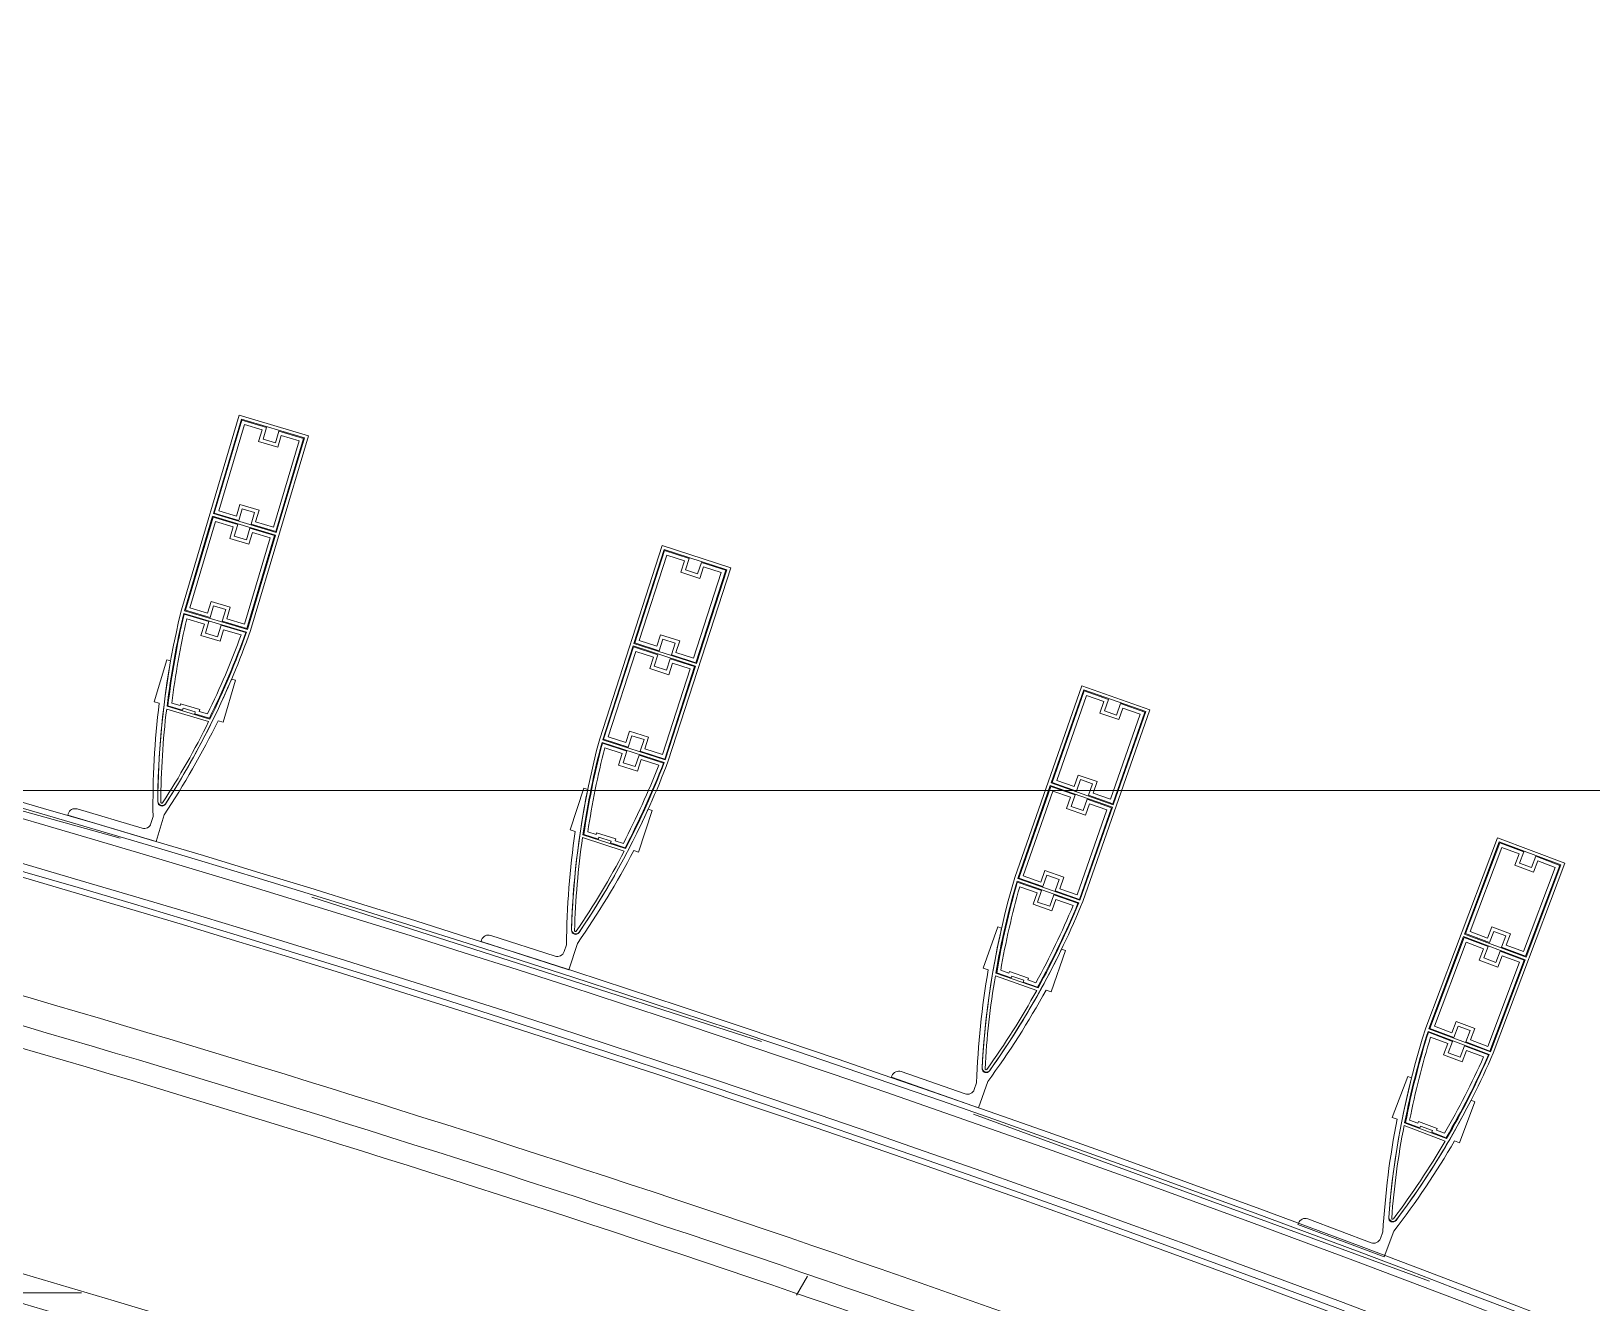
# Model space of a CAD drawing. Header units: millimetres. Extents: x 48966 to 155647, y -43515 to 26217.
# Drawn here: x 120301 to 121385, y 23362 to 24244 of the extents above; entities that cross this region are included whole.
import ezdxf

# ---------------------------------------------------------------- set-up
doc = ezdxf.new("R2010")
doc.units = ezdxf.units.MM
doc.linetypes.add('Осевые', pattern=[6350, 1270, -952.5, 3175, -952.5])
for name, color, linetype, lineweight in [('Обобщенные модели', 7, 'Continuous', 9), ('Обобщенные модели-1', 7, 'Continuous', 18), ('Общие ребра', 7, 'Continuous', 9), ('Оси-2', 7, 'Осевые', 9), ('Стены', 7, 'Continuous', 9), ('Стены-1', 7, 'Continuous', 18), ('Штриховка разреза-1', 7, 'Continuous', 9)]:
    doc.layers.add(name, color=color, linetype=linetype, lineweight=lineweight)
pattern_1 = [(0, (0, 0), (812.8, 203.2), [67.056, -542.544, 67.056, -542.544, -3251.2]), (0, (0, 0), (812.8, 203.2), [-1219.2, 67.056, -1152.144, 67.056, -542.544, -1422.4]), (0, (0, 0), (812.8, 203.2), [-3048, 67.056, -339.344, 67.056, -948.944]), (120, (304.8, 101.6), (-582.3763620489977, 602.3054481959919), [67.05599999999998, -542.5439999999999, 67.05599999999998, -542.5439999999999, -3251.199999999999]), (120, (304.8, 101.6), (-582.3763620489977, 602.3054481959919), [-1219.2, 67.05599999999998, -1152.144, 67.05599999999998, -542.5439999999999, -1422.4]), (120, (304.8, 101.6), (-582.3763620489977, 602.3054481959919), [-3048, 67.05599999999998, -339.3439999999999, 67.05599999999998, -948.9439999999998]), (240, (406.4, 508), (-230.4236379510019, -805.5054481959917), [67.056, -542.544, 67.056, -542.544, -3251.2]), (240, (406.4, 508), (-230.4236379510019, -805.5054481959917), [-1219.2, 67.056, -1152.144, 67.056, -542.544, -1422.4]), (240, (406.4, 508), (-230.4236379510019, -805.5054481959917), [-3048, 67.056, -339.344, 67.056, -948.944])]

# ---------------------------------------------------------------- blocks, each defined once
blk = doc.blocks.new('Обвязочная балка 1 - Обвязочная балка 1-1451838-План 5-го этажа на отм_ _12_600')
at = {"layer": 'Обобщенные модели'}
for p, q in [((120363.1768362993, 23684.05554300471), (119920.4498040687, 23806.96349429862)), ((120808.2305150108, 23542.9072422026), (120496.2714110831, 23643.11030543739)), ((121272.0160179185, 23376.66241996983), (120955.4947323777, 23492.48743109637))]:
    blk.add_line(p, q, dxfattribs=at)
for radius, start, end in [(12629.02746373029, 359.9999999999995, 89.99999999999984), (12599.1490017062, 2.035554996136651e-13, 90.00000000000026)]:
    blk.add_arc((116781.6795116756, 11567.12158548958), radius, start, end, dxfattribs=at)
at = {"layer": 'Обобщенные модели-1'}
for radius, start, end in [(12639.94434061174, 359.9999999999995, 89.99999999999984), (12635.94434061175, 2.035554996136651e-13, 90.00000000000026), (12593.94434061173, 359.9999999999995, 90.00000000000006), (12589.94434061173, 1.717499527990299e-13, 90.00000000000038)]:
    blk.add_arc((116781.6795116756, 11567.12158548958), radius, start, end, dxfattribs=at)
blk = doc.blocks.new('Профиль ламели731 - Профиль ламели-1710165-План 5-го этажа на отм_ _12_600')
at = {"layer": 'Обобщенные модели-1'}
for p, q in [((89806.8519890904, 24507.06592597865), (89806.8519890904, 24366.16592597861)), ((89856.85198909041, 24507.06592597865), (89806.8519890904, 24507.06592597865)), ((89809.05198909038, 24436.46592597865), (89809.05198909038, 24504.86592597864)), ((89809.05198909038, 24504.86592597864), (89854.65198909042, 24504.86592597865)), ((89827.4019890904, 24504.36592597864), (89809.55198909038, 24504.36592597864)), ((89809.55198909038, 24504.36592597864), (89809.5519890904, 24436.96592597864)), ((89827.4019890904, 24495.96592597865), (89827.4019890904, 24504.36592597864)), ((89854.15198909042, 24504.36592597864), (89836.3019890904, 24504.36592597864)), ((89836.3019890904, 24504.36592597864), (89836.30198909043, 24495.96592597865)), ((89854.1519890904, 24436.96592597864), (89854.15198909042, 24504.36592597864)), ((89854.65198909042, 24504.86592597865), (89854.65198909042, 24436.46592597865)), ((89856.85198909041, 24366.16592597861), (89856.85198909041, 24507.06592597865)), ((89812.0519890904, 24439.46592597865), (89812.05198909043, 24501.86592597865)), ((89812.05198909043, 24501.86592597865), (89824.9019890904, 24501.86592597864)), ((89824.9019890904, 24501.86592597864), (89824.90198909039, 24493.46592597866)), ((89824.90198909039, 24493.46592597866), (89838.80198909041, 24493.46592597866)), ((89836.30198909043, 24495.96592597865), (89827.4019890904, 24495.96592597865)), ((89838.80198909041, 24493.46592597866), (89838.80198909041, 24501.86592597864)), ((89838.80198909041, 24501.86592597864), (89851.65198909039, 24501.86592597864)), ((89851.65198909039, 24501.86592597864), (89851.65198909039, 24439.46592597865)), ((89838.80198909041, 24447.86592597864), (89824.90198909039, 24447.86592597863)), ((89824.90198909039, 24447.86592597863), (89824.90198909039, 24439.46592597864)), ((89838.80198909041, 24439.46592597865), (89838.80198909041, 24447.86592597864)), ((89824.90198909039, 24439.46592597864), (89812.0519890904, 24439.46592597865)), ((89827.4019890904, 24436.96592597864), (89827.4019890904, 24445.36592597864)), ((89827.4019890904, 24445.36592597864), (89836.30198909043, 24445.36592597864)), ((89836.30198909043, 24445.36592597864), (89836.30198909043, 24436.96592597864)), ((89851.65198909039, 24439.46592597865), (89838.80198909041, 24439.46592597865)), ((89854.65198909042, 24436.46592597865), (89809.05198909038, 24436.46592597865)), ((89809.0519890904, 24434.56592597864), (89854.65198909042, 24434.56592597864)), ((89809.05198909038, 24366.16592597864), (89809.0519890904, 24434.56592597864)), ((89809.5519890904, 24436.96592597864), (89827.4019890904, 24436.96592597864)), ((89827.4019890904, 24434.06592597864), (89809.5519890904, 24434.06592597864)), ((89809.5519890904, 24434.06592597864), (89809.55198909038, 24366.66592597863)), ((89812.05198909043, 24369.16592597865), (89812.05198909043, 24431.56592597865)), ((89812.05198909043, 24431.56592597865), (89824.9019890904, 24431.56592597864)), ((89824.9019890904, 24431.56592597864), (89824.90198909039, 24423.16592597865)), ((89827.40198909037, 24425.66592597864), (89827.4019890904, 24434.06592597864)), ((89836.30198909043, 24436.96592597864), (89854.1519890904, 24436.96592597864)), ((89854.15198909042, 24434.06592597864), (89836.3019890904, 24434.06592597864)), ((89836.3019890904, 24434.06592597864), (89836.30198909043, 24425.66592597865)), ((89838.80198909041, 24423.16592597865), (89838.80198909043, 24431.56592597865)), ((89838.80198909043, 24431.56592597865), (89851.65198909042, 24431.56592597865)), ((89851.65198909042, 24431.56592597865), (89851.65198909037, 24369.16592597864)), ((89854.15198909042, 24366.66592597864), (89854.15198909042, 24434.06592597864)), ((89854.65198909042, 24434.56592597864), (89854.65198909042, 24366.16592597864)), ((89824.90198909039, 24423.16592597865), (89838.80198909041, 24423.16592597865)), ((89836.30198909043, 24425.66592597865), (89827.40198909037, 24425.66592597864)), ((89838.80198909041, 24377.56592597864), (89824.90198909039, 24377.56592597864)), ((89824.90198909039, 24377.56592597864), (89824.90198909039, 24369.16592597864)), ((89827.4019890904, 24366.66592597863), (89827.4019890904, 24375.06592597863)), ((89827.4019890904, 24375.06592597863), (89836.30198909043, 24375.06592597864)), ((89836.30198909043, 24375.06592597864), (89836.3019890904, 24366.66592597864)), ((89838.8019890904, 24369.16592597864), (89838.80198909041, 24377.56592597864)), ((89854.65198909042, 24366.16592597864), (89809.05198909038, 24366.16592597864)), ((89809.14919151427, 24364.26592597863), (89854.5547866665, 24364.26592597865)), ((89809.55198909038, 24366.66592597863), (89827.4019890904, 24366.66592597863)), ((89827.4019890904, 24363.76592597864), (89809.55198909038, 24363.76592597864)), ((89824.90198909039, 24369.16592597864), (89812.05198909043, 24369.16592597865)), ((89812.19809834602, 24361.26592597864), (89824.90198909039, 24361.26592597865)), ((89824.90198909039, 24361.26592597865), (89824.90198909039, 24352.86592597864)), ((89827.40198909037, 24355.36592597864), (89827.4019890904, 24363.76592597864)), ((89836.3019890904, 24366.66592597864), (89854.15198909042, 24366.66592597864)), ((89854.1519890904, 24363.76592597864), (89836.3019890904, 24363.76592597864)), ((89836.3019890904, 24363.76592597864), (89836.3019890904, 24355.36592597865)), ((89851.65198909037, 24369.16592597864), (89838.8019890904, 24369.16592597864)), ((89838.80198909041, 24352.86592597865), (89838.80198909041, 24361.26592597864)), ((89838.80198909041, 24361.26592597864), (89851.50587983476, 24361.26592597865)), ((89824.90198909039, 24352.86592597864), (89838.80198909041, 24352.86592597865)), ((89836.3019890904, 24355.36592597865), (89827.40198909037, 24355.36592597864)), ((89809.78199204603, 24330.06592597864), (89806.9269890904, 24330.06592597864)), ((89806.9269890904, 24330.06592597864), (89806.9269890904, 24299.66592597865)), ((89856.77698909039, 24330.06592597864), (89853.9219861348, 24330.06592597865)), ((89856.77698909039, 24299.66592597865), (89856.77698909039, 24330.06592597864)), ((89806.9269890904, 24299.66592597865), (89810.54223005516, 24299.66592597865)), ((89847.37777499427, 24299.16592597864), (89816.32620318655, 24299.16592597864)), ((89816.64944149718, 24297.26592597864), (89847.0545366836, 24297.26592597865)), ((89816.80198909041, 24299.66592597866), (89827.4019890904, 24299.66592597865)), ((89824.90198909039, 24302.16592597864), (89818.8809563321, 24302.16592597864)), ((89838.80198909041, 24303.46592597865), (89824.90198909039, 24303.46592597865)), ((89824.90198909039, 24303.46592597865), (89824.90198909039, 24302.16592597864)), ((89827.4019890904, 24299.66592597865), (89827.4019890904, 24300.96592597864)), ((89827.4019890904, 24300.96592597864), (89836.3019890904, 24300.96592597864)), ((89836.3019890904, 24300.96592597864), (89836.3019890904, 24299.66592597865)), ((89836.3019890904, 24299.66592597865), (89846.9019890904, 24299.66592597865)), ((89838.80198909041, 24302.16592597864), (89838.80198909041, 24303.46592597865)), ((89844.8230218487, 24302.16592597864), (89838.80198909041, 24302.16592597864)), ((89853.16174812565, 24299.66592597865), (89856.77698909039, 24299.66592597865)), ((89828.85198909038, 24223.04548676839), (89828.8519890904, 24218.06592597864)), ((89835.85198909038, 24207.06592597864), (89835.8519890904, 24226.27545576109)), ((89823.8519890904, 24213.06592597865), (89776.8519890904, 24213.06592597864)), ((89771.8519890904, 24208.06592597864), (89771.85198909037, 24207.06592597864)), ((89771.85198909037, 24207.06592597864), (89835.85198909038, 24207.06592597864))]:
    blk.add_line(p, q, dxfattribs=at)
for centre, radius, start, end in [((90380.64946821338, 24394.56844262965), 574.4999999999983, 182.8337823896691, 196.2257771774627), ((90380.65914221479, 24394.32696804814), 572.3000000000077, 183.0109450341042, 189.571498616435), ((90380.44963062988, 24395.87702818088), 571.7999999999917, 183.2193057996185, 189.6866706437338), ((90380.46208070821, 24395.59574319173), 569.30000000001, 183.4571362504515, 189.4457399322552), ((89283.0545099674, 24394.56844262965), 574.5000000000173, 343.774222822535, 357.1662176103294), ((89283.24189747259, 24395.59574319173), 569.2999999999984, 350.5542600677451, 356.5428637495489), ((89283.25434755092, 24395.87702818088), 571.7999999999964, 350.3133293562643, 356.78069420038), ((89283.04483596601, 24394.32696804814), 572.2999999999857, 350.4285013835646, 356.9890549658962), ((90380.64946821472, 24394.56844262996), 574.5000000013731, 186.446529140058, 196.2576459945094), ((89283.05450996608, 24394.56844262996), 574.5000000013837, 343.7423540054901, 353.5534708599421), ((90377.14946821472, 24394.56844262996), 574.5000000013831, 189.5083592599098, 197.3711585500266), ((90348.97973369507, 24386.75614895597), 539.7999999999947, 189.5427837694627, 196.4343711037516), ((89314.72424448573, 24386.75614895597), 539.7999999999928, 343.5656288962479, 350.4572162305375), ((89286.55450996608, 24394.56844262996), 574.5000000013747, 342.9660570241542, 350.4916407400883), ((89831.8519890904, 24235.06592597864), 3.000000000007397, 199.9999999999315, 339.9999999998421), ((89831.8519890904, 24234.5291039573), 2.843404643644518, 196.2576459944509, 343.7423540056188), ((89831.8519890904, 24234.22002636343), 0.6447598923847162, 196.4343711033289, 343.5656288963603), ((89776.8519890904, 24208.06592597864), 5, 90, 180), ((89823.8519890904, 24218.06592597864), 5, 269.9999999999996, 0)]:
    blk.add_arc(centre, radius, start, end, dxfattribs=at)
blk = doc.blocks.new('Профиль ламели732 - Профиль ламели-1710441-План 5-го этажа на отм_ _12_600')
at = {"layer": 'Обобщенные модели-1'}
for p, q in [((89806.8519890904, 24507.06592597864), (89806.8519890904, 24366.16592597861)), ((89856.85198909036, 24507.06592597864), (89806.8519890904, 24507.06592597864)), ((89809.05198909035, 24436.46592597862), (89809.05198909038, 24504.86592597864)), ((89809.05198909038, 24504.86592597864), (89854.65198909042, 24504.86592597864)), ((89827.4019890904, 24504.36592597865), (89809.5519890904, 24504.36592597865)), ((89809.5519890904, 24504.36592597865), (89809.5519890904, 24436.96592597865)), ((89827.4019890904, 24495.96592597865), (89827.4019890904, 24504.36592597865)), ((89854.1519890904, 24504.36592597865), (89836.3019890904, 24504.36592597865)), ((89836.3019890904, 24504.36592597865), (89836.3019890904, 24495.96592597865)), ((89854.1519890904, 24436.96592597865), (89854.1519890904, 24504.36592597865)), ((89854.65198909042, 24504.86592597864), (89854.65198909042, 24436.46592597863)), ((89856.8519890904, 24366.1659259786), (89856.85198909036, 24507.06592597864)), ((89812.05198909037, 24439.46592597864), (89812.0519890904, 24501.86592597864)), ((89812.0519890904, 24501.86592597864), (89824.90198909036, 24501.86592597864)), ((89824.90198909036, 24501.86592597864), (89824.90198909036, 24493.46592597863)), ((89824.90198909036, 24493.46592597863), (89838.80198909041, 24493.46592597864)), ((89836.3019890904, 24495.96592597865), (89827.4019890904, 24495.96592597865)), ((89838.80198909041, 24493.46592597864), (89838.80198909038, 24501.86592597864)), ((89838.80198909038, 24501.86592597864), (89851.65198909036, 24501.86592597864)), ((89851.65198909036, 24501.86592597864), (89851.65198909036, 24439.46592597864)), ((89838.80198909038, 24447.86592597864), (89824.90198909039, 24447.86592597864)), ((89824.90198909039, 24447.86592597864), (89824.90198909036, 24439.46592597864)), ((89838.80198909038, 24439.46592597864), (89838.80198909038, 24447.86592597864)), ((89824.90198909036, 24439.46592597864), (89812.05198909037, 24439.46592597864)), ((89827.40198909036, 24436.96592597865), (89827.4019890904, 24445.36592597865)), ((89827.4019890904, 24445.36592597865), (89836.3019890904, 24445.36592597865)), ((89836.3019890904, 24445.36592597865), (89836.3019890904, 24436.96592597865)), ((89851.65198909036, 24439.46592597864), (89838.80198909038, 24439.46592597864)), ((89854.65198909042, 24436.46592597863), (89809.05198909035, 24436.46592597862)), ((89809.05198909038, 24434.56592597865), (89854.65198909037, 24434.56592597865)), ((89809.05198909035, 24366.16592597865), (89809.05198909038, 24434.56592597865)), ((89809.5519890904, 24436.96592597865), (89827.40198909036, 24436.96592597865)), ((89827.4019890904, 24434.06592597864), (89809.5519890904, 24434.06592597864)), ((89809.5519890904, 24434.06592597864), (89809.5519890904, 24366.66592597864)), ((89812.0519890904, 24369.16592597865), (89812.0519890904, 24431.56592597865)), ((89812.0519890904, 24431.56592597865), (89824.90198909036, 24431.56592597865)), ((89824.90198909036, 24431.56592597865), (89824.90198909039, 24423.16592597865)), ((89827.4019890904, 24425.66592597864), (89827.4019890904, 24434.06592597864)), ((89836.3019890904, 24436.96592597865), (89854.1519890904, 24436.96592597865)), ((89854.15198909037, 24434.06592597864), (89836.3019890904, 24434.06592597864)), ((89836.3019890904, 24434.06592597864), (89836.3019890904, 24425.66592597864)), ((89838.80198909041, 24423.16592597865), (89838.80198909041, 24431.56592597865)), ((89838.80198909041, 24431.56592597865), (89851.65198909036, 24431.56592597865)), ((89851.65198909036, 24431.56592597865), (89851.65198909036, 24369.16592597865)), ((89854.15198909037, 24366.66592597864), (89854.15198909037, 24434.06592597864)), ((89854.65198909037, 24434.56592597865), (89854.65198909037, 24366.16592597864)), ((89824.90198909039, 24423.16592597865), (89838.80198909041, 24423.16592597865)), ((89836.3019890904, 24425.66592597864), (89827.4019890904, 24425.66592597864)), ((89838.80198909038, 24377.56592597864), (89824.90198909039, 24377.56592597864)), ((89824.90198909039, 24377.56592597864), (89824.90198909036, 24369.16592597865)), ((89827.4019890904, 24366.66592597864), (89827.40198909036, 24375.06592597863)), ((89827.40198909036, 24375.06592597863), (89836.3019890904, 24375.06592597864)), ((89836.3019890904, 24375.06592597864), (89836.30198909037, 24366.66592597864)), ((89838.80198909038, 24369.16592597865), (89838.80198909038, 24377.56592597864)), ((89854.65198909037, 24366.16592597864), (89809.05198909035, 24366.16592597865)), ((89809.14919151428, 24364.26592597864), (89854.55478666647, 24364.26592597865)), ((89809.5519890904, 24366.66592597864), (89827.4019890904, 24366.66592597864)), ((89827.4019890904, 24363.76592597865), (89809.5519890904, 24363.76592597865)), ((89824.90198909036, 24369.16592597865), (89812.0519890904, 24369.16592597865)), ((89812.19809834602, 24361.26592597863), (89824.90198909036, 24361.26592597863)), ((89824.90198909036, 24361.26592597863), (89824.90198909036, 24352.86592597864)), ((89827.4019890904, 24355.36592597865), (89827.4019890904, 24363.76592597865)), ((89836.30198909037, 24366.66592597864), (89854.15198909037, 24366.66592597864)), ((89854.15198909037, 24363.76592597865), (89836.3019890904, 24363.76592597865)), ((89836.3019890904, 24363.76592597865), (89836.3019890904, 24355.36592597865)), ((89851.65198909036, 24369.16592597865), (89838.80198909038, 24369.16592597865)), ((89838.80198909041, 24352.86592597864), (89838.80198909038, 24361.26592597863)), ((89838.80198909038, 24361.26592597863), (89851.50587983476, 24361.26592597864)), ((89824.90198909036, 24352.86592597864), (89838.80198909041, 24352.86592597864)), ((89836.3019890904, 24355.36592597865), (89827.4019890904, 24355.36592597865)), ((89809.78199204603, 24330.06592597864), (89806.9269890904, 24330.06592597864)), ((89806.9269890904, 24330.06592597864), (89806.92698909037, 24299.66592597863)), ((89856.77698909039, 24330.06592597866), (89853.92198613481, 24330.06592597864)), ((89856.77698909039, 24299.66592597864), (89856.77698909039, 24330.06592597866)), ((89806.92698909037, 24299.66592597863), (89810.54223005513, 24299.66592597864)), ((89847.37777499421, 24299.16592597864), (89816.32620318652, 24299.16592597864)), ((89816.64944149723, 24297.26592597864), (89847.05453668357, 24297.26592597865)), ((89816.80198909041, 24299.66592597864), (89827.4019890904, 24299.66592597864)), ((89824.90198909036, 24302.16592597864), (89818.88095633211, 24302.16592597864)), ((89838.80198909041, 24303.46592597864), (89824.90198909036, 24303.46592597863)), ((89824.90198909036, 24303.46592597863), (89824.90198909036, 24302.16592597864)), ((89827.4019890904, 24299.66592597864), (89827.4019890904, 24300.96592597864)), ((89827.4019890904, 24300.96592597864), (89836.3019890904, 24300.96592597864)), ((89836.3019890904, 24300.96592597864), (89836.3019890904, 24299.66592597865)), ((89836.3019890904, 24299.66592597865), (89846.90198909039, 24299.66592597863)), ((89838.80198909038, 24302.16592597864), (89838.80198909041, 24303.46592597864)), ((89844.82302184872, 24302.16592597864), (89838.80198909038, 24302.16592597864)), ((89853.16174812565, 24299.66592597863), (89856.77698909039, 24299.66592597864)), ((89828.8519890904, 24223.04548676839), (89828.8519890904, 24218.06592597864)), ((89835.85198909038, 24207.06592597864), (89835.85198909038, 24226.27545576108)), ((89823.85198909041, 24213.06592597864), (89776.85198909041, 24213.06592597864)), ((89771.85198909036, 24208.06592597864), (89771.85198909036, 24207.06592597863)), ((89771.85198909036, 24207.06592597863), (89835.85198909038, 24207.06592597864))]:
    blk.add_line(p, q, dxfattribs=at)
for centre, radius, start, end in [((90380.64946821338, 24394.56844262965), 574.4999999999983, 182.8337823896691, 196.2257771774627), ((90380.65914221479, 24394.32696804814), 572.3000000000077, 183.0109450341042, 189.571498616435), ((90380.44963062988, 24395.87702818088), 571.7999999999917, 183.2193057996185, 189.6866706437338), ((90380.46208070821, 24395.59574319173), 569.30000000001, 183.4571362504515, 189.4457399322552), ((89283.0545099674, 24394.56844262965), 574.5000000000173, 343.774222822535, 357.1662176103294), ((89283.24189747259, 24395.59574319173), 569.2999999999984, 350.5542600677451, 356.5428637495489), ((89283.25434755092, 24395.87702818088), 571.7999999999964, 350.3133293562643, 356.78069420038), ((89283.04483596601, 24394.32696804814), 572.2999999999857, 350.4285013835646, 356.9890549658962), ((90380.64946821472, 24394.56844262996), 574.5000000013731, 186.446529140058, 196.2576459945094), ((89283.05450996608, 24394.56844262996), 574.5000000013837, 343.7423540054901, 353.5534708599421), ((90377.14946821472, 24394.56844262996), 574.5000000013831, 189.5083592599098, 197.3711585500266), ((90348.97973369507, 24386.75614895597), 539.7999999999947, 189.5427837694627, 196.4343711037516), ((89314.72424448573, 24386.75614895597), 539.7999999999928, 343.5656288962479, 350.4572162305375), ((89286.55450996608, 24394.56844262996), 574.5000000013747, 342.9660570241542, 350.4916407400883), ((89831.8519890904, 24235.06592597864), 3.000000000007397, 199.9999999999315, 339.9999999998421), ((89831.8519890904, 24234.5291039573), 2.843404643644518, 196.2576459944509, 343.7423540056188), ((89831.8519890904, 24234.22002636343), 0.6447598923847162, 196.4343711033289, 343.5656288963603), ((89776.8519890904, 24208.06592597864), 5, 90, 180), ((89823.8519890904, 24218.06592597864), 5, 269.9999999999996, 0)]:
    blk.add_arc(centre, radius, start, end, dxfattribs=at)
blk = doc.blocks.new('Профиль ламели733 - Профиль ламели-1710713-План 5-го этажа на отм_ _12_600')
at = {"layer": 'Обобщенные модели-1'}
for p, q in [((89806.8519890904, 24507.06592597864), (89806.8519890904, 24366.16592597861)), ((89856.8519890904, 24507.06592597865), (89806.8519890904, 24507.06592597864)), ((89809.05198909038, 24436.46592597865), (89809.05198909038, 24504.86592597865)), ((89809.05198909038, 24504.86592597865), (89854.65198909042, 24504.86592597865)), ((89827.40198909043, 24504.36592597864), (89809.55198909041, 24504.36592597864)), ((89809.55198909041, 24504.36592597864), (89809.5519890904, 24436.96592597864)), ((89827.40198909042, 24495.96592597866), (89827.40198909043, 24504.36592597864)), ((89854.15198909042, 24504.36592597864), (89836.30198909043, 24504.36592597864)), ((89836.30198909043, 24504.36592597864), (89836.30198909043, 24495.96592597866)), ((89854.15198909042, 24436.96592597864), (89854.15198909042, 24504.36592597864)), ((89854.65198909042, 24504.86592597865), (89854.65198909042, 24436.46592597865)), ((89856.8519890904, 24366.16592597862), (89856.8519890904, 24507.06592597865)), ((89812.0519890904, 24439.46592597865), (89812.05198909043, 24501.86592597865)), ((89812.05198909043, 24501.86592597865), (89824.9019890904, 24501.86592597865)), ((89824.9019890904, 24501.86592597865), (89824.9019890904, 24493.46592597866)), ((89824.9019890904, 24493.46592597866), (89838.80198909043, 24493.46592597866)), ((89836.30198909043, 24495.96592597866), (89827.40198909042, 24495.96592597866)), ((89838.80198909043, 24493.46592597866), (89838.80198909043, 24501.86592597865)), ((89838.80198909043, 24501.86592597865), (89851.65198909042, 24501.86592597865)), ((89851.65198909042, 24501.86592597865), (89851.65198909042, 24439.46592597864)), ((89838.80198909041, 24447.86592597865), (89824.90198909039, 24447.86592597865)), ((89824.90198909039, 24447.86592597865), (89824.9019890904, 24439.46592597865)), ((89838.80198909043, 24439.46592597865), (89838.80198909041, 24447.86592597865)), ((89824.9019890904, 24439.46592597865), (89812.0519890904, 24439.46592597865)), ((89827.40198909042, 24436.96592597865), (89827.4019890904, 24445.36592597864)), ((89827.4019890904, 24445.36592597864), (89836.30198909043, 24445.36592597865)), ((89836.30198909043, 24445.36592597865), (89836.30198909043, 24436.96592597866)), ((89851.65198909042, 24439.46592597864), (89838.80198909043, 24439.46592597865)), ((89854.65198909042, 24436.46592597865), (89809.05198909038, 24436.46592597865)), ((89809.05198909038, 24434.56592597864), (89854.65198909042, 24434.56592597865)), ((89809.05198909038, 24366.16592597866), (89809.05198909038, 24434.56592597864)), ((89809.5519890904, 24436.96592597864), (89827.40198909042, 24436.96592597865)), ((89827.40198909042, 24434.06592597864), (89809.5519890904, 24434.06592597864)), ((89809.5519890904, 24434.06592597864), (89809.5519890904, 24366.66592597864)), ((89812.05198909043, 24369.16592597864), (89812.0519890904, 24431.56592597864)), ((89812.0519890904, 24431.56592597864), (89824.9019890904, 24431.56592597864)), ((89824.9019890904, 24431.56592597864), (89824.90198909042, 24423.16592597866)), ((89827.4019890904, 24425.66592597865), (89827.40198909042, 24434.06592597864)), ((89836.30198909043, 24436.96592597866), (89854.15198909042, 24436.96592597864)), ((89854.15198909042, 24434.06592597865), (89836.30198909043, 24434.06592597865)), ((89836.30198909043, 24434.06592597865), (89836.30198909043, 24425.66592597865)), ((89838.80198909041, 24423.16592597865), (89838.80198909043, 24431.56592597865)), ((89838.80198909043, 24431.56592597865), (89851.65198909039, 24431.56592597864)), ((89851.65198909039, 24431.56592597864), (89851.65198909042, 24369.16592597865)), ((89854.1519890904, 24366.66592597864), (89854.15198909042, 24434.06592597865)), ((89854.65198909042, 24434.56592597865), (89854.65198909042, 24366.16592597865)), ((89824.90198909042, 24423.16592597866), (89838.80198909041, 24423.16592597865)), ((89836.30198909043, 24425.66592597865), (89827.4019890904, 24425.66592597865)), ((89838.80198909043, 24377.56592597865), (89824.9019890904, 24377.56592597865)), ((89824.9019890904, 24377.56592597865), (89824.9019890904, 24369.16592597864)), ((89827.4019890904, 24366.66592597865), (89827.40198909042, 24375.06592597865)), ((89827.40198909042, 24375.06592597865), (89836.30198909043, 24375.06592597865)), ((89836.30198909043, 24375.06592597865), (89836.30198909044, 24366.66592597865)), ((89838.80198909041, 24369.16592597864), (89838.80198909043, 24377.56592597865)), ((89854.65198909042, 24366.16592597865), (89809.05198909038, 24366.16592597866)), ((89809.14919151428, 24364.26592597865), (89854.55478666653, 24364.26592597867)), ((89809.5519890904, 24366.66592597864), (89827.4019890904, 24366.66592597865)), ((89827.4019890904, 24363.76592597864), (89809.5519890904, 24363.76592597864)), ((89824.9019890904, 24369.16592597864), (89812.05198909043, 24369.16592597864)), ((89812.19809834605, 24361.26592597863), (89824.9019890904, 24361.26592597865)), ((89824.9019890904, 24361.26592597865), (89824.9019890904, 24352.86592597865)), ((89827.40198909042, 24355.36592597864), (89827.4019890904, 24363.76592597864)), ((89836.30198909044, 24366.66592597865), (89854.1519890904, 24366.66592597864)), ((89854.1519890904, 24363.76592597864), (89836.30198909043, 24363.76592597864)), ((89836.30198909043, 24363.76592597864), (89836.30198909043, 24355.36592597866)), ((89851.65198909042, 24369.16592597865), (89838.80198909041, 24369.16592597864)), ((89838.80198909043, 24352.86592597865), (89838.80198909043, 24361.26592597865)), ((89838.80198909043, 24361.26592597865), (89851.50587983476, 24361.26592597865)), ((89824.9019890904, 24352.86592597865), (89838.80198909043, 24352.86592597865)), ((89836.30198909043, 24355.36592597866), (89827.40198909042, 24355.36592597864)), ((89809.78199204599, 24330.06592597864), (89806.9269890904, 24330.06592597865)), ((89806.9269890904, 24330.06592597865), (89806.92698909043, 24299.66592597865)), ((89856.77698909042, 24330.06592597865), (89853.9219861348, 24330.06592597866)), ((89856.77698909042, 24299.66592597865), (89856.77698909042, 24330.06592597865)), ((89806.92698909043, 24299.66592597865), (89810.54223005513, 24299.66592597865)), ((89847.37777499424, 24299.16592597864), (89816.32620318657, 24299.16592597864)), ((89816.64944149723, 24297.26592597865), (89847.05453668359, 24297.26592597866)), ((89816.80198909041, 24299.66592597866), (89827.40198909042, 24299.66592597866)), ((89824.90198909042, 24302.16592597865), (89818.8809563321, 24302.16592597864)), ((89838.80198909043, 24303.46592597865), (89824.9019890904, 24303.46592597866)), ((89824.9019890904, 24303.46592597866), (89824.90198909042, 24302.16592597865)), ((89827.40198909042, 24299.66592597866), (89827.40198909042, 24300.96592597865)), ((89827.40198909042, 24300.96592597865), (89836.30198909043, 24300.96592597864)), ((89836.30198909043, 24300.96592597864), (89836.30198909043, 24299.66592597866)), ((89836.30198909043, 24299.66592597866), (89846.9019890904, 24299.66592597865)), ((89838.80198909043, 24302.16592597864), (89838.80198909043, 24303.46592597865)), ((89844.8230218487, 24302.16592597865), (89838.80198909043, 24302.16592597864)), ((89853.16174812568, 24299.66592597865), (89856.77698909042, 24299.66592597865)), ((89828.85198909038, 24223.04548676839), (89828.85198909041, 24218.06592597865)), ((89835.8519890904, 24207.06592597863), (89835.8519890904, 24226.27545576109)), ((89823.85198909041, 24213.06592597865), (89776.85198909041, 24213.06592597865)), ((89771.85198909041, 24208.06592597865), (89771.8519890904, 24207.06592597865)), ((89771.8519890904, 24207.06592597865), (89835.8519890904, 24207.06592597863))]:
    blk.add_line(p, q, dxfattribs=at)
for centre, radius, start, end in [((90380.64946821338, 24394.56844262965), 574.4999999999983, 182.8337823896691, 196.2257771774627), ((90380.65914221479, 24394.32696804814), 572.3000000000077, 183.0109450341042, 189.571498616435), ((90380.44963062988, 24395.87702818088), 571.7999999999917, 183.2193057996185, 189.6866706437338), ((90380.46208070821, 24395.59574319173), 569.30000000001, 183.4571362504515, 189.4457399322552), ((89283.0545099674, 24394.56844262965), 574.5000000000173, 343.774222822535, 357.1662176103294), ((89283.24189747259, 24395.59574319173), 569.2999999999984, 350.5542600677451, 356.5428637495489), ((89283.25434755092, 24395.87702818088), 571.7999999999964, 350.3133293562643, 356.78069420038), ((89283.04483596601, 24394.32696804814), 572.2999999999857, 350.4285013835646, 356.9890549658962), ((90380.64946821472, 24394.56844262996), 574.5000000013731, 186.446529140058, 196.2576459945094), ((89283.05450996608, 24394.56844262996), 574.5000000013837, 343.7423540054901, 353.5534708599421), ((90377.14946821472, 24394.56844262996), 574.5000000013831, 189.5083592599098, 197.3711585500266), ((90348.97973369507, 24386.75614895597), 539.7999999999947, 189.5427837694627, 196.4343711037516), ((89314.72424448573, 24386.75614895597), 539.7999999999928, 343.5656288962479, 350.4572162305375), ((89286.55450996608, 24394.56844262996), 574.5000000013747, 342.9660570241542, 350.4916407400883), ((89831.8519890904, 24235.06592597864), 3.000000000007397, 199.9999999999315, 339.9999999998421), ((89831.8519890904, 24234.5291039573), 2.843404643644518, 196.2576459944509, 343.7423540056188), ((89831.8519890904, 24234.22002636343), 0.6447598923847162, 196.4343711033289, 343.5656288963603), ((89776.8519890904, 24208.06592597864), 5, 90, 180), ((89823.8519890904, 24218.06592597864), 5, 269.9999999999996, 0)]:
    blk.add_arc(centre, radius, start, end, dxfattribs=at)
blk = doc.blocks.new('Профиль ламели734 - Профиль ламели-1710983-План 5-го этажа на отм_ _12_600')
at = {"layer": 'Обобщенные модели-1'}
for p, q in [((89806.8519890904, 24507.06592597865), (89806.8519890904, 24366.16592597862)), ((89856.8519890904, 24507.06592597864), (89806.8519890904, 24507.06592597865)), ((89809.0519890904, 24436.46592597864), (89809.05198909038, 24504.86592597864)), ((89809.05198909038, 24504.86592597864), (89854.65198909042, 24504.86592597864)), ((89827.40198909042, 24504.36592597865), (89809.5519890904, 24504.36592597865)), ((89809.5519890904, 24504.36592597865), (89809.5519890904, 24436.96592597865)), ((89827.4019890904, 24495.96592597865), (89827.40198909042, 24504.36592597865)), ((89854.15198909042, 24504.36592597865), (89836.3019890904, 24504.36592597865)), ((89836.3019890904, 24504.36592597865), (89836.30198909038, 24495.96592597866)), ((89854.15198909042, 24436.96592597865), (89854.15198909042, 24504.36592597865)), ((89854.65198909042, 24504.86592597864), (89854.65198909042, 24436.46592597864)), ((89856.85198909041, 24366.1659259786), (89856.8519890904, 24507.06592597864)), ((89812.05198909043, 24439.46592597864), (89812.0519890904, 24501.86592597865)), ((89812.0519890904, 24501.86592597865), (89824.90198909039, 24501.86592597865)), ((89824.90198909039, 24501.86592597865), (89824.90198909039, 24493.46592597866)), ((89824.90198909039, 24493.46592597866), (89838.80198909043, 24493.46592597866)), ((89836.30198909038, 24495.96592597866), (89827.4019890904, 24495.96592597865)), ((89838.80198909043, 24493.46592597866), (89838.80198909041, 24501.86592597865)), ((89838.80198909041, 24501.86592597865), (89851.65198909039, 24501.86592597865)), ((89851.65198909039, 24501.86592597865), (89851.65198909039, 24439.46592597864)), ((89838.80198909041, 24447.86592597865), (89824.90198909039, 24447.86592597864)), ((89824.90198909039, 24447.86592597864), (89824.90198909039, 24439.46592597864)), ((89838.80198909043, 24439.46592597864), (89838.80198909041, 24447.86592597865)), ((89824.90198909039, 24439.46592597864), (89812.05198909043, 24439.46592597864)), ((89827.40198909042, 24436.96592597864), (89827.4019890904, 24445.36592597865)), ((89827.4019890904, 24445.36592597865), (89836.30198909038, 24445.36592597864)), ((89836.30198909038, 24445.36592597864), (89836.30198909043, 24436.96592597865)), ((89851.65198909039, 24439.46592597864), (89838.80198909043, 24439.46592597864)), ((89854.65198909042, 24436.46592597864), (89809.0519890904, 24436.46592597864)), ((89809.0519890904, 24434.56592597865), (89854.65198909042, 24434.56592597865)), ((89809.0519890904, 24366.16592597865), (89809.0519890904, 24434.56592597865)), ((89809.5519890904, 24436.96592597865), (89827.40198909042, 24436.96592597864)), ((89827.4019890904, 24434.06592597866), (89809.5519890904, 24434.06592597864)), ((89809.5519890904, 24434.06592597864), (89809.5519890904, 24366.66592597864)), ((89812.0519890904, 24369.16592597864), (89812.05198909043, 24431.56592597865)), ((89812.05198909043, 24431.56592597865), (89824.90198909039, 24431.56592597864)), ((89824.90198909039, 24431.56592597864), (89824.9019890904, 24423.16592597865)), ((89827.40198909042, 24425.66592597865), (89827.4019890904, 24434.06592597866)), ((89836.30198909043, 24436.96592597865), (89854.15198909042, 24436.96592597865)), ((89854.1519890904, 24434.06592597866), (89836.3019890904, 24434.06592597864)), ((89836.3019890904, 24434.06592597864), (89836.3019890904, 24425.66592597865)), ((89838.80198909043, 24423.16592597865), (89838.80198909043, 24431.56592597865)), ((89838.80198909043, 24431.56592597865), (89851.65198909039, 24431.56592597864)), ((89851.65198909039, 24431.56592597864), (89851.65198909039, 24369.16592597864)), ((89854.15198909042, 24366.66592597865), (89854.1519890904, 24434.06592597866)), ((89854.65198909042, 24434.56592597865), (89854.65198909043, 24366.16592597865)), ((89824.9019890904, 24423.16592597865), (89838.80198909043, 24423.16592597865)), ((89836.3019890904, 24425.66592597865), (89827.40198909042, 24425.66592597865)), ((89838.80198909043, 24377.56592597865), (89824.90198909039, 24377.56592597865)), ((89824.90198909039, 24377.56592597865), (89824.90198909039, 24369.16592597864)), ((89827.40198909042, 24366.66592597865), (89827.40198909042, 24375.06592597864)), ((89827.40198909042, 24375.06592597864), (89836.3019890904, 24375.06592597864)), ((89836.3019890904, 24375.06592597864), (89836.3019890904, 24366.66592597864)), ((89838.80198909041, 24369.16592597864), (89838.80198909043, 24377.56592597865)), ((89854.65198909043, 24366.16592597865), (89809.0519890904, 24366.16592597865)), ((89809.14919151431, 24364.26592597864), (89854.55478666653, 24364.26592597866)), ((89809.5519890904, 24366.66592597864), (89827.40198909042, 24366.66592597865)), ((89827.40198909042, 24363.76592597864), (89809.5519890904, 24363.76592597865)), ((89824.90198909039, 24369.16592597864), (89812.0519890904, 24369.16592597864)), ((89812.19809834602, 24361.26592597864), (89824.9019890904, 24361.26592597864)), ((89824.9019890904, 24361.26592597864), (89824.9019890904, 24352.86592597865)), ((89827.4019890904, 24355.36592597864), (89827.40198909042, 24363.76592597864)), ((89836.3019890904, 24366.66592597864), (89854.15198909042, 24366.66592597865)), ((89854.15198909042, 24363.76592597865), (89836.30198909043, 24363.76592597865)), ((89836.30198909043, 24363.76592597865), (89836.3019890904, 24355.36592597864)), ((89851.65198909039, 24369.16592597864), (89838.80198909041, 24369.16592597864)), ((89838.80198909044, 24352.86592597865), (89838.80198909041, 24361.26592597864)), ((89838.80198909041, 24361.26592597864), (89851.50587983476, 24361.26592597864)), ((89824.9019890904, 24352.86592597865), (89838.80198909044, 24352.86592597865)), ((89836.3019890904, 24355.36592597864), (89827.4019890904, 24355.36592597864)), ((89809.78199204603, 24330.06592597865), (89806.92698909043, 24330.06592597865)), ((89806.92698909043, 24330.06592597865), (89806.9269890904, 24299.66592597864)), ((89856.77698909039, 24330.06592597865), (89853.9219861348, 24330.06592597865)), ((89856.77698909037, 24299.66592597864), (89856.77698909039, 24330.06592597865)), ((89806.9269890904, 24299.66592597864), (89810.54223005513, 24299.66592597864)), ((89847.37777499424, 24299.16592597863), (89816.32620318655, 24299.16592597863)), ((89816.64944149721, 24297.26592597864), (89847.0545366836, 24297.26592597866)), ((89816.80198909041, 24299.66592597864), (89827.40198909042, 24299.66592597865)), ((89824.90198909039, 24302.16592597865), (89818.8809563321, 24302.16592597863)), ((89838.80198909041, 24303.46592597864), (89824.90198909039, 24303.46592597864)), ((89824.90198909039, 24303.46592597864), (89824.90198909039, 24302.16592597865)), ((89827.40198909042, 24299.66592597865), (89827.4019890904, 24300.96592597865)), ((89827.4019890904, 24300.96592597865), (89836.3019890904, 24300.96592597865)), ((89836.3019890904, 24300.96592597865), (89836.30198909043, 24299.66592597864)), ((89836.30198909043, 24299.66592597864), (89846.9019890904, 24299.66592597864)), ((89838.80198909043, 24302.16592597865), (89838.80198909041, 24303.46592597864)), ((89844.82302184872, 24302.16592597865), (89838.80198909043, 24302.16592597865)), ((89853.16174812565, 24299.66592597864), (89856.77698909037, 24299.66592597864)), ((89828.85198909038, 24223.04548676839), (89828.85198909041, 24218.06592597864)), ((89835.85198909038, 24207.06592597864), (89835.8519890904, 24226.27545576109)), ((89823.8519890904, 24213.06592597864), (89776.85198909041, 24213.06592597865)), ((89771.8519890904, 24208.06592597864), (89771.85198909037, 24207.06592597864)), ((89771.85198909037, 24207.06592597864), (89835.85198909038, 24207.06592597864))]:
    blk.add_line(p, q, dxfattribs=at)
for centre, radius, start, end in [((90380.64946821338, 24394.56844262965), 574.4999999999983, 182.8337823896691, 196.2257771774627), ((90380.65914221479, 24394.32696804814), 572.3000000000077, 183.0109450341042, 189.571498616435), ((90380.44963062988, 24395.87702818088), 571.7999999999917, 183.2193057996185, 189.6866706437338), ((90380.46208070821, 24395.59574319173), 569.30000000001, 183.4571362504515, 189.4457399322552), ((89283.0545099674, 24394.56844262965), 574.5000000000173, 343.774222822535, 357.1662176103294), ((89283.24189747259, 24395.59574319173), 569.2999999999984, 350.5542600677451, 356.5428637495489), ((89283.25434755092, 24395.87702818088), 571.7999999999964, 350.3133293562643, 356.78069420038), ((89283.04483596601, 24394.32696804814), 572.2999999999857, 350.4285013835646, 356.9890549658962), ((90380.64946821472, 24394.56844262996), 574.5000000013731, 186.446529140058, 196.2576459945094), ((89283.05450996608, 24394.56844262996), 574.5000000013837, 343.7423540054901, 353.5534708599421), ((90377.14946821472, 24394.56844262996), 574.5000000013831, 189.5083592599098, 197.3711585500266), ((90348.97973369507, 24386.75614895597), 539.7999999999947, 189.5427837694627, 196.4343711037516), ((89314.72424448573, 24386.75614895597), 539.7999999999928, 343.5656288962479, 350.4572162305375), ((89286.55450996608, 24394.56844262996), 574.5000000013747, 342.9660570241542, 350.4916407400883), ((89831.8519890904, 24235.06592597864), 3.000000000007397, 199.9999999999315, 339.9999999998421), ((89831.8519890904, 24234.5291039573), 2.843404643644518, 196.2576459944509, 343.7423540056188), ((89831.8519890904, 24234.22002636343), 0.6447598923847162, 196.4343711033289, 343.5656288963603), ((89776.8519890904, 24208.06592597864), 5, 90, 180), ((89823.8519890904, 24218.06592597864), 5, 269.9999999999996, 0)]:
    blk.add_arc(centre, radius, start, end, dxfattribs=at)

msp = doc.modelspace()

# ---------------------------------------------------------------- hatches: boundary and pattern name
at = {"layer": 'Штриховка разреза-1'}
h = msp.add_hatch(dxfattribs=at)
h.set_pattern_fill('FP_8', color=256, style=0, pattern_type=2)
h.set_pattern_definition(pattern_1)
h.paths.add_polyline_path([(129266.536663527, 11593.31136293307), (129261.4372926748, 11947.99270953641), (129246.7446463884, 12295.2857993915), (129222.0193662137, 12645.57583827485), (129181.4659968613, 13041.80785696166), (129143.0084647819, 13343.37030001733), (129128.2587641624, 13340.54717556506), (129172.5918052354, 12992.76730823983), (129207.1096083476, 12643.87652888925), (129234.8593865402, 12221.44649639272), (129246.5977106583, 11943.87071795316), (129251.536663527, 11593.31136293308)], flags=0)
h.paths.add_polyline_path([(128902.6711892176, 14519.15238768254), (128917.420889837, 14521.97551213482), (128843.2447845441, 14813.25446057471), (128762.0633767234, 15102.6591934747), (128673.9239192148, 15390.0212585264), (128578.5960318476, 15675.0602380446), (128564.9425883939, 15669.57554016841), (128659.7476172378, 15385.1056316828), (128747.6707585454, 15098.43396661889), (128828.6609585567, 14809.72700475263), (128901.0049461322, 14525.69429333737)], flags=0)
h.paths.add_polyline_path([(128117.6346754371, 16783.0905292935), (128131.5698019375, 16788.68838151153), (127960.022580606, 17147.37057902517), (127777.1174153788, 17500.39617086377), (127583.0405884606, 17847.40561340554), (127346.0724819574, 18237.42980723159), (127162.1737666994, 18521.96887219043), (126935.8124092835, 18848.83567048697), (126924.0397583722, 18839.51213089319), (127151.4894159348, 18510.8835940879), (127384.5637488101, 18148.04986920068), (127592.7964518659, 17799.23729065657), (127763.7963575633, 17493.49634423053), (127946.3806578423, 17141.11512549383), (128111.4299354464, 16796.06219302959)], flags=0)
h.paths.add_polyline_path([(126179.0231208082, 19780.23005341451), (126190.7957717195, 19789.55359300828), (125989.38409, 20014.56046340362), (125718.7021243638, 20299.36978085454), (125510.469421308, 20507.57274244379), (125353.2717357353, 20659.38015778494), (125343.509558356, 20647.96860255115), (125573.6459078975, 20425.06010208209), (125771.7726615568, 20224.21547933984), (125978.0853194522, 20004.68783917716), (126159.6819819034, 19801.83509329943)], flags=0)
h.paths.add_polyline_path([(124431.6457298021, 21428.0354959488), (124441.4079071813, 21439.44705118258), (124164.1536579841, 21648.27617189549), (123844.6077968617, 21873.78481248454), (123555.544237371, 22065.78282321997), (123299.0142281067, 22227.31712025463), (123000.2550187874, 22404.01588992382), (122696.6893199254, 22572.32330755626), (122388.5527615519, 22732.10873163936), (122382.4804118402, 22718.37373003707), (122690.0546059635, 22558.86047856159), (123011.6769846386, 22379.83958629855), (123291.2872656853, 22214.46003117914), (123636.3750938059, 21995.10725317866), (123935.4827585323, 21792.32903636366), (124154.8799488049, 21636.47509092991), (124408.7633041685, 21445.2688530281)], flags=0)
h.paths.add_polyline_path([(121284.9568149526, 23203.59734268899), (121291.0291646644, 23217.3323442913), (120957.2370919965, 23340.61988340905), (120620.0602685865, 23454.32456595462), (120279.7737461309, 23558.35363743342), (119888.1864388018, 23664.4608673292), (119590.984268098, 23737.05346279422), (119243.0431919302, 23811.57844245117), (119240.8206806462, 23796.72636705311), (119652.8610767236, 23706.50554435784), (119933.1215685505, 23638.04237846941), (120304.6518449134, 23535.06476871426), (120636.196397489, 23433.05175750153), (120951.7867882986, 23326.63678843074), (121270.7233007166, 23208.85376902524)], flags=0)
h.paths.add_polyline_path([(118054.0350009562, 23974.32070953805), (118056.2575122402, 23989.17278493612), (117744.8769936439, 24016.58788650745), (117389.3940021324, 24037.82085475016), (117120.5429970514, 24047.94410566862), (116807.9825421865, 24051.86548427339), (116807.9825421865, 24036.86548427338), (117181.1612990766, 24030.65121424336), (117431.7931261887, 24021.21945424162), (117805.8594082439, 23996.15829479988), (118048.8254614035, 23974.77910983001)], flags=0)
h = msp.add_hatch(dxfattribs=at)
h.set_pattern_fill('FP_9', color=256, style=0, pattern_type=2)
h.set_pattern_definition([(45, (0, 0), (-707.1067811865476, 707.1067811865476), []), (135, (0, 0), (-707.1067811865476, -707.1067811865474), [])])
h.paths.add_polyline_path([(129251.536663527, 11593.31136293308), (129246.4233969142, 11947.99270953641), (129231.7847726775, 12294.15179297137), (129207.1096083476, 12643.87652888925), (129166.3403891386, 13041.80785696166), (129128.2587641624, 13340.54717556506), (128980.759454019, 13312.31549006161), (129024.1935846749, 12970.14130875534), (129058.0111949458, 12626.88329603895), (129084.7698551381, 12221.44649639272), (129096.6979613549, 11938.19725858521), (129101.536663527, 11593.31136293313)], flags=0)
h.paths.add_polyline_path([(128755.1718790741, 14490.92070217909), (128902.6711892176, 14519.15238768254), (128828.6609585567, 14809.72700475263), (128747.6707585454, 15098.43396661889), (128633.9599671448, 15462.48349392773), (128564.9425883939, 15669.57554016841), (128425.5891466801, 15613.59614358639), (128547.3105283251, 15242.92111853555), (128657.2083346194, 14868.57029228064), (128705.4676477186, 14682.53057809953)], flags=0)
h.paths.add_polyline_path([(127978.2812337233, 16727.11113271148), (128117.6346754371, 16783.0905292935), (127945.0855385249, 17143.61465980634), (127763.7963575633, 17493.49634423053), (127570.0675043354, 17839.87573370655), (127328.2124064593, 18237.42980723159), (127149.9755402318, 18513.22610222783), (126924.0397583722, 18839.5121308932), (126806.3114103342, 18746.27527858996), (127027.992452094, 18425.79776070355), (127239.4050081217, 18098.4553483886), (127440.3366630837, 17764.57693671667), (127630.5855322607, 17424.49798776035), (127809.9604643899, 17078.56019354011), (127909.7699044481, 16870.16087295003)], flags=0)
h.paths.add_polyline_path([(126061.2947727702, 19686.99320111128), (126179.0231208082, 19780.23005341451), (125978.0853194522, 20004.68783917716), (125718.7021243638, 20278.01402912876), (125510.469421308, 20486.71968659181), (125343.509558356, 20647.96860255115), (125245.8862596814, 20533.85126769333), (125526.646146559, 20260.28187679289), (125798.5411360381, 19977.90014860687), (125888.6354091326, 19878.15252836947)], flags=0)
h.paths.add_polyline_path([(124334.0224311276, 21313.91816109097), (124431.6457298021, 21428.0354959488), (124154.8799488049, 21636.47509092991), (123844.6077968617, 21855.74135906424), (123527.3991393574, 22065.78282321997), (123219.9096876944, 22256.67733466829), (122993.0685310684, 22390.8458259882), (122690.0546059635, 22558.86047856159), (122382.4804118401, 22718.37373003708), (122321.7559662024, 22581.02156856463), (122623.7069725868, 22424.23109691549), (122921.2034821591, 22259.14478903747), (123245.9480699156, 22065.78282321997), (123501.9251391974, 21904.59670678074), (123784.7054886335, 21715.40649501148), (124062.142085886, 21518.46336423153)], flags=0)
h.paths.add_polyline_path([(121224.2323693149, 23066.24518121655), (121284.9568149526, 23203.597342689), (120951.7867882986, 23326.63678843074), (120615.2410408284, 23440.11776361529), (120275.5937371546, 23543.94782176898), (119888.1864388018, 23649.01931361339), (119588.1035275455, 23722.32478025159), (119240.8206806462, 23796.72636705311), (119218.5952206426, 23648.20329313264), (119559.2959630121, 23575.03692291437), (119897.7860946797, 23492.24353944893), (120304.6518449134, 23378.23594574267), (120567.0486475824, 23298.04950394194), (120971.0664743911, 23159.59797064522), (121137.5826571365, 23098.19653207872)], flags=0)
h.paths.add_polyline_path([(118031.8095409526, 23825.79763561759), (118054.0350009562, 23974.32070953805), (117743.2080886429, 24001.67113963124), (117389.3940021324, 24022.81501521642), (117119.9859247679, 24032.95336180037), (116807.9825421865, 24036.86548427338), (116807.9825421864, 23886.86548427338), (117114.4151698962, 23883.04577743522), (117420.6573754071, 23871.58903054841), (117805.8594082439, 23845.56219764152)], flags=0)
h = msp.add_hatch(dxfattribs=at)
h.set_pattern_fill('FP_8', color=256, style=0, pattern_type=2)
h.set_pattern_definition(pattern_1)
h.paths.add_polyline_path([(129101.536663527, 11593.31136293314), (129096.2854582877, 11947.99270953641), (129082.185663833, 12282.81166234553), (129050.4253732564, 12703.88146524891), (129024.1935846749, 12970.14130875534), (128980.759454019, 13312.31549006161), (128961.0925580492, 13308.55120383337), (129004.4069489061, 12967.12447272921), (129038.1312900907, 12624.617512246), (129064.7581491592, 12221.44649639272), (129076.7113151398, 11937.44079378845), (129081.536663527, 11593.31136293314)], flags=0)
h.paths.add_polyline_path([(128735.5049831043, 14487.15641595084), (128755.1718790741, 14490.92070217909), (128657.2083346194, 14868.57029228064), (128547.3105283251, 15242.92111853555), (128425.5891466802, 15613.59614358639), (128407.0083842443, 15606.13210210741), (128528.3088871613, 15236.67260452886), (128637.8444044124, 14863.55586298612), (128684.8132143274, 14682.53057809953)], flags=0)
h.paths.add_polyline_path([(127959.7004712875, 16719.64709123251), (127978.2812337233, 16727.11113271148), (127776.2285603708, 17143.61465980634), (127630.5855322607, 17424.49798776035), (127440.3366630837, 17764.57693671667), (127239.4050081217, 18098.4553483886), (127027.992452094, 18425.79776070355), (126806.3114103342, 18746.27527858996), (126790.6140408258, 18733.84349519371), (127011.7279255273, 18414.14055896365), (127222.6068259495, 18087.59591148239), (127458.8518863061, 17690.52223351897), (127612.8240544113, 17415.29819434864), (127801.0291549217, 17050.89194263542), (127887.6020831158, 16870.16087295003)], flags=0)
h.paths.add_polyline_path([(126045.5974032618, 19674.56141771502), (126061.2947727702, 19686.99320111128), (125798.5411360381, 19977.90014860687), (125526.646146559, 20260.28187679289), (125245.8862596814, 20533.85126769332), (125232.8696072144, 20518.63537447445), (125512.6916844829, 20245.9508167352), (125783.6924930383, 19964.4977572055), (125861.6897508028, 19878.15252836947)], flags=0)
h.paths.add_polyline_path([(124321.0057786605, 21298.70226787209), (124334.0224311275, 21313.91816109097), (124052.8404999175, 21525.06625469368), (123784.7054886335, 21715.40649501148), (123501.9251391974, 21904.59670678074), (123214.0176303996, 22085.88909116112), (122921.2034821591, 22259.14478903747), (122623.7069725868, 22424.23109691549), (122321.7559662024, 22581.02156856463), (122313.6592411804, 22562.70764785354), (122614.8605526402, 22406.28036044621), (122911.6214517156, 22241.58459531933), (123219.9096876944, 22058.54867154099), (123490.9178714235, 21887.8976175966), (123773.0104147812, 21699.17686290139), (124052.8404999175, 21500.42383480823)], flags=0)
h.paths.add_polyline_path([(121216.1356442928, 23047.93126050546), (121224.2323693149, 23066.24518121655), (120897.2833332943, 23186.80488189315), (120567.0486475824, 23298.04950394194), (120233.7936473914, 23399.88966512456), (119888.1864388018, 23494.59157833066), (119559.2959630121, 23575.03692291437), (119218.5952206426, 23648.20329313264), (119215.6317775638, 23628.39989309592), (119555.4549322625, 23555.39839803026), (119893.0746941744, 23472.80365777519), (120304.6518449134, 23357.32612916328), (120560.6229789978, 23279.10703637692), (120913.2418291974, 23159.59797064522), (121137.5826571365, 23076.89109134463)], flags=0)
h.paths.add_polyline_path([(118028.8460978738, 23805.99423558086), (118031.8095409526, 23825.79763561758), (117726.518854852, 23852.50236302107), (117389.3940021324, 23872.75861641212), (117114.4151698962, 23883.04577743522), (116807.9825421864, 23886.86548427338), (116807.9825421864, 23866.86548427338), (117113.6723980939, 23863.05807920498), (117419.1725966136, 23851.63822620603), (117805.8594082439, 23825.48392122959)], flags=0)

# ---------------------------------------------------------------- linework, layer by layer
at = {"layer": 'Общие ребра'}
for centre, radius, start, end in [((116807.9825421865, 11593.31136293325), 12458.55412134012, 68.90982445818106, 78.72881749377893), ((116807.9825421865, 11593.31136293308), 12443.55412134027, 68.913154562918, 78.72548738904234), ((116807.9825421865, 11593.3113629332), 12293.55412134013, 68.94690309496761, 78.69173885699303)]:
    msp.add_arc(centre, radius, start, end, dxfattribs=at)
at = {"layer": 'Оси-2'}
msp.add_line((150171.6238522873, 23717.12158548929), (50565.60976936424, 23717.12158548961), dxfattribs=at)
at = {"layer": 'Стены'}
for centre, radius, start, end in [((117114.3925602029, 7360.112477489317), 18521.06553756577, 21.13130487857653, 78.1662799421157), ((117115.8522030578, 7332.201546434211), 18340.32536013521, 21.57904766969534, 78.19332316495154), ((117115.8522030578, 7332.201546434211), 17940.32536013524, 21.59655508728089, 78.23409486128878)]:
    msp.add_arc(centre, radius, start, end, dxfattribs=at)
at = {"layer": 'Стены-1'}
for centre, radius, start, end in [((116807.9825421864, 11593.31136293297), 12478.55412134037, 68.90539678674068, 78.73324516521927), ((116781.6238522872, 11567.12158548937), 12300.00000000002, 68.9419754048784, 78.65425289976274), ((116807.9825421864, 11593.31136293297), 12273.55412134041, 68.9514652999347, 78.68717665202615)]:
    msp.add_arc(centre, radius, start, end, dxfattribs=at)

# ---------------------------------------------------------------- block references
at = {"layer": 'Обобщенные модели'}
msp.add_blockref('Обвязочная балка 1 - Обвязочная балка 1-1451838-План 5-го этажа на отм_ _12_600', (0, 0), dxfattribs=at)
for name, p, rotation in [('Профиль ламели731 - Профиль ламели-1710165-План 5-го этажа на отм_ _12_600', (27378.99977379632, 26083.6583398837), 343.4399999999993), ('Профиль ламели732 - Профиль ламели-1710441-План 5-го этажа на отм_ _12_600', (27748.72027876801, 28201.46479008964), 342.0799999999979), ('Профиль ламели733 - Профиль ламели-1710713-План 5-го этажа на отм_ _12_600', (28168.60682904247, 30309.91640756495), 340.7199999999999), ('Профиль ламели734 - Профиль ламели-1710983-План 5-го этажа на отм_ _12_600', (28638.02030696305, 32406.75301025912), 339.3600000000022)]:
    msp.add_blockref(name, p, dxfattribs=dict(at, rotation=rotation))

doc.saveas('drawing.dxf')
